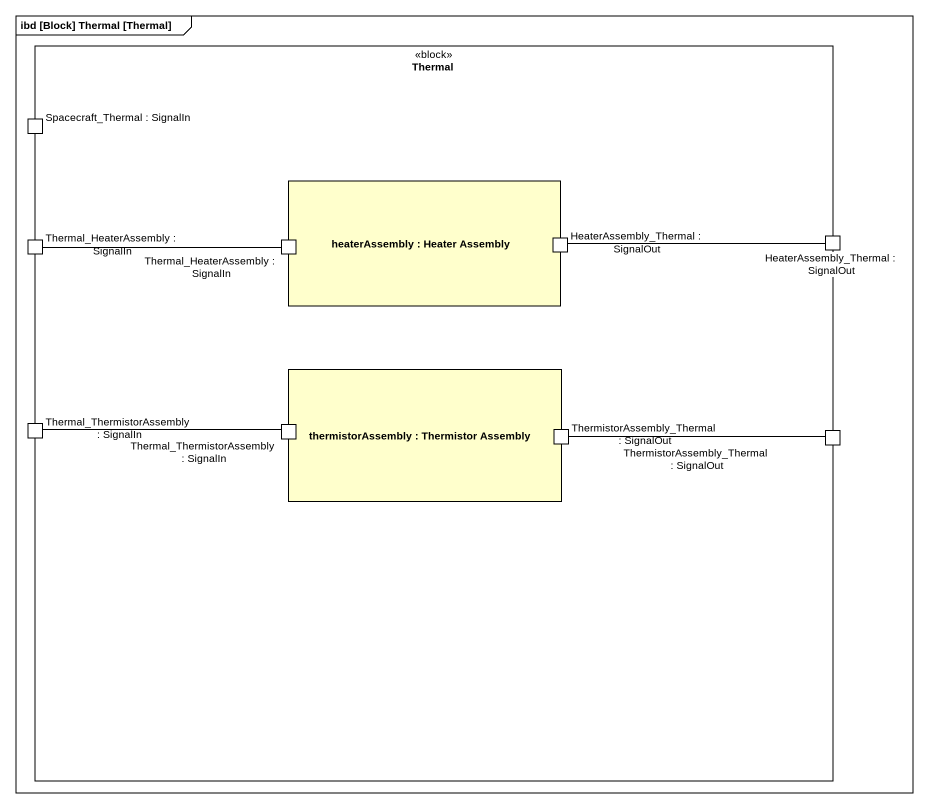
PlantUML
@startuml
mainframe ibd [Block] Thermal [Thermal]
rectangle Thermal <<block>> {
  port "Spacecraft_Thermal : SignalIn" as Spacecraft_Thermal_SignalIn
  rectangle "heaterAssembly : Heater Assembly" as heaterAssembly {
    port "Thermal_HeaterAssembly : SignalIn" as Thermal_HeaterAssembly_2
    port "HeaterAssembly_Thermal : SignalOut" as HeaterAssembly_Thermal
  }
  port "Thermal_HeaterAssembly : SignalIn" as Thermal_HeaterAssembly
  port "HeaterAssembly_Thermal : SignalOut" as HeaterAssembly_Thermal_2
  rectangle "thermistorAssembly : Thermistor Assembly" as thermistorAssembly {
    port "Thermal_ThermistorAssembly : SignalIn" as Thermal_ThermistorAssembly_2
    port "ThermistorAssembly_Thermal : SignalOut" as ThermistorAssembly_Thermal
  }
  port "Thermal_ThermistorAssembly : SignalIn" as Thermal_ThermistorAssembly
  port "ThermistorAssembly_Thermal : SignalOut" as ThermistorAssembly_Thermal_2
}
Thermal_HeaterAssembly -right- Thermal_HeaterAssembly_2
HeaterAssembly_Thermal -right- HeaterAssembly_Thermal_2
Thermal_ThermistorAssembly -right- Thermal_ThermistorAssembly_2
ThermistorAssembly_Thermal -right- ThermistorAssembly_Thermal_2
@enduml
